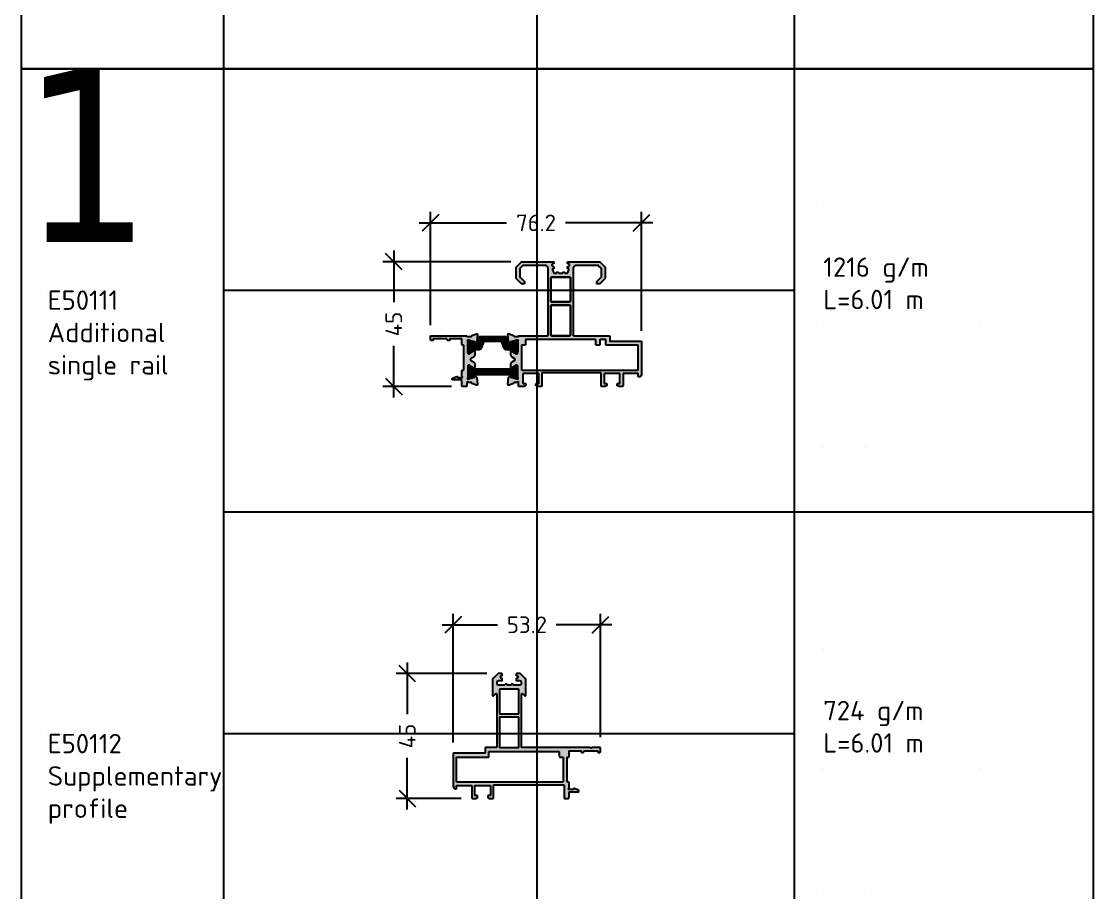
# Model space of a CAD drawing. Extents: x -4122 to 3414, y -5760 to 3840.
# Drawn here: x 555.1 to 941.9, y 2582.7 to 2897.1 of the extents above; entities that cross this region are included whole.
import ezdxf

# ---------------------------------------------------------------- set-up
doc = ezdxf.new("R2010")
doc.units = 0
doc.layers.get('0').update_dxf_attribs({"linetype": 'CONTINUOUS'})
doc.layers.get('DEFPOINTS').update_dxf_attribs({"linetype": 'CONTINUOUS'})
for name, color, linetype in [('ALUM', 7, 'CONTINUOUS'), ('DIM', 94, 'CONTINUOUS'), ('HATCH', 253, 'CONTINUOUS'), ('HATCH_PP', 254, 'CONTINUOUS'), ('PP', 7, 'CONTINUOUS'), ('TEXT', 7, 'CONTINUOUS'), ('UNMOVABLE', 4, 'CONTINUOUS')]:
    doc.layers.add(name, color=color, linetype=linetype)
doc.styles.add('ETEM_NAN', font='isocpeur.ttf')
doc.styles.get("Standard").update_dxf_attribs({"font": 'tahoma.ttf'})
doc.dimstyles.new('ETEM_ARCHITECTURE_STYLE$0', dxfattribs={"dimtxt": 2, "dimasz": 1, "dimexe": 1, "dimexo": 1, "dimgap": 1, "dimtad": 0, "dimdec": 1, "dimtxsty": 'ETEM_NAN', "dimblk": 'OBLIQUE', "dimcen": 0, "dimdle": 1, "dimclrd": 7, "dimclre": 7, "dimclrt": 7, "dimazin": 3, "dimtfac": 1, "dimtdec": 1, "dimtmove": 0, "dimatfit": 3, "dimtolj": 1, "dimtzin": 0})

# ---------------------------------------------------------------- blocks, each defined once
blk = doc.blocks.new('E_75_TEST_PAGE')
at = {"layer": 'DEFPOINTS'}
for p, q in [((73.06, -160), (73.06, 0)), ((185.93, 0), (185.93, -960)), ((289.27, -49.4), (289.27, -49.4)), ((9.49, -80), (9.49, -80)), ((278.81, -80), (73.06, -80)), ((289.27, -92.6), (289.27, -92.6)), ((345.86, -92.6), (345.86, -92.6)), ((289.27, -136.6), (289.27, -136.6)), ((304.27, -136.6), (304.27, -136.6)), ((73.06, -320), (73.06, -160)), ((289.27, -209.4), (289.27, -209.4)), ((9.49, -240), (9.49, -240)), ((278.81, -240), (73.06, -240)), ((289.27, -252.6), (289.27, -252.6)), ((345.86, -252.6), (345.86, -252.6)), ((289.27, -296.6), (289.27, -296.6)), ((304.27, -296.6), (304.27, -296.6)), ((73.06, -960), (73.06, -800))]:
    blk.add_line(p, q, dxfattribs=at)
at = {"layer": 'DEFPOINTS', "color": 3}
for p, q in [((278.81, 0), (278.81, -960)), ((386.8, -960), (386.8, 0)), ((386.8, -160), (73.06, -160))]:
    blk.add_line(p, q, dxfattribs=at)
blk.add_lwpolyline([(386.8, -960), (0, -960), (0, 0), (386.8, 0)], dxfattribs=at)
blk = doc.blocks.new('_OBLIQUE')
at = {"color": 0, "linetype": 'BYBLOCK'}
blk.add_line((-0.5, -0.5), (0.5, 0.5), dxfattribs=at)
blk = doc.blocks.new('*D21')
at = {"layer": 'DEFPOINTS', "color": 0}
for p in [(735.62, 2810.38), (689.42, 2765.38), (714.22, 2765.38)]:
    blk.add_point(p, dxfattribs=at)
at = {"layer": 'DIM', "color": 7}
for p, q in [((689.42, 2814.38), (689.42, 2795.78)), ((731.62, 2810.38), (685.42, 2810.38)), ((689.42, 2761.38), (689.42, 2779.98)), ((710.22, 2765.38), (685.42, 2765.38))]:
    blk.add_line(p, q, dxfattribs=at)
at = {"layer": 'DIM', "color": 7, "xscale": 6, "yscale": 6, "zscale": 6}
for p, rotation in [((689.42, 2810.38), 90), ((689.42, 2765.38), 270)]:
    blk.add_blockref('_OBLIQUE', p, dxfattribs=dict(at, rotation=rotation))
at = {"layer": 'DIM', "color": 7, "insert": (689.42, 2787.88), "char_height": 6, "attachment_point": 5, "rotation": 90, "style": 'ETEM_NAN'}
blk.add_mtext('45', dxfattribs=at)
blk = doc.blocks.new('*D22')
at = {"layer": 'DEFPOINTS', "color": 0}
for p in [(702.62, 2824.39), (702.62, 2783.48), (778.82, 2781.48)]:
    blk.add_point(p, dxfattribs=at)
at = {"layer": 'DIM', "color": 7}
for p, q in [((702.62, 2787.48), (702.62, 2828.39)), ((778.82, 2785.48), (778.82, 2828.39)), ((698.62, 2824.39), (730.12, 2824.39)), ((782.82, 2824.39), (751.32, 2824.39))]:
    blk.add_line(p, q, dxfattribs=at)
at = {"layer": 'DIM', "color": 7, "xscale": 6, "yscale": 6, "zscale": 6, "rotation": 180}
blk.add_blockref('_OBLIQUE', (702.62, 2824.39), dxfattribs=at)
at = {"layer": 'DIM', "color": 7, "xscale": 6, "yscale": 6, "zscale": 6}
blk.add_blockref('_OBLIQUE', (778.82, 2824.39), dxfattribs=at)
at = {"layer": 'DIM', "color": 7, "insert": (740.72, 2824.39), "char_height": 6, "attachment_point": 5, "style": 'ETEM_NAN'}
blk.add_mtext('76.2', dxfattribs=at)
blk = doc.blocks.new('*D23')
at = {"layer": 'DEFPOINTS', "color": 0}
for p in [(727.04, 2661.73), (694.3, 2616.73), (717.74, 2616.73)]:
    blk.add_point(p, dxfattribs=at)
at = {"layer": 'DIM', "color": 7}
for p, q in [((694.3, 2665.73), (694.3, 2647.13)), ((723.04, 2661.73), (690.3, 2661.73)), ((694.3, 2612.73), (694.3, 2631.33)), ((713.74, 2616.73), (690.3, 2616.73))]:
    blk.add_line(p, q, dxfattribs=at)
at = {"layer": 'DIM', "color": 7, "xscale": 6, "yscale": 6, "zscale": 6}
for p, rotation in [((694.3, 2661.73), 90), ((694.3, 2616.73), 270)]:
    blk.add_blockref('_OBLIQUE', p, dxfattribs=dict(at, rotation=rotation))
at = {"layer": 'DIM', "color": 7, "insert": (694.3, 2639.23), "char_height": 6, "attachment_point": 5, "rotation": 90, "style": 'ETEM_NAN'}
blk.add_mtext('45', dxfattribs=at)
blk = doc.blocks.new('*D24')
at = {"layer": 'DEFPOINTS', "color": 0}
for p in [(764.04, 2679.37), (764.04, 2634.83), (710.84, 2632.83)]:
    blk.add_point(p, dxfattribs=at)
at = {"layer": 'DIM', "color": 7}
for p, q in [((710.84, 2636.83), (710.84, 2683.37)), ((764.04, 2638.83), (764.04, 2683.37)), ((706.84, 2679.37), (726.84, 2679.37)), ((768.04, 2679.37), (748.04, 2679.37))]:
    blk.add_line(p, q, dxfattribs=at)
at = {"layer": 'DIM', "color": 7, "xscale": 6, "yscale": 6, "zscale": 6, "rotation": 180}
blk.add_blockref('_OBLIQUE', (710.84, 2679.37), dxfattribs=at)
at = {"layer": 'DIM', "color": 7, "xscale": 6, "yscale": 6, "zscale": 6}
blk.add_blockref('_OBLIQUE', (764.04, 2679.37), dxfattribs=at)
at = {"layer": 'DIM', "color": 7, "insert": (737.44, 2679.37), "char_height": 6, "attachment_point": 5, "style": 'ETEM_NAN'}
blk.add_mtext('53.2', dxfattribs=at)

msp = doc.modelspace()

# ---------------------------------------------------------------- hatches: boundary and pattern name
at = {"layer": 'HATCH'}
h = msp.add_hatch(color=256, dxfattribs=at)
h.paths.add_polyline_path([(754.12, 2783.88), (754.12, 2807.98, -0.414214), (755.12, 2808.98), (763.18, 2808.98, -0.198912), (763.32, 2808.92), (764.26, 2807.98, -0.198912), (764.32, 2807.84), (764.32, 2804.92, -0.198912), (764.26, 2804.78), (762.67, 2803.19, 0.198912), (762.62, 2803.05), (762.62, 2802.58, 0.414214), (762.82, 2802.38), (763.62, 2802.38, 0.198912), (763.76, 2802.44), (765.56, 2804.24, 0.198912), (765.62, 2804.38), (765.62, 2808.38, 0.198912), (765.56, 2808.52), (763.76, 2810.32, 0.198912), (763.62, 2810.38), (752.32, 2810.38, 0.414214), (752.12, 2810.18), (752.12, 2809.76, 0.438786), (752.23, 2809.67, -1.087768), (752.32, 2808.68, 0.414214), (752.12, 2808.48), (752.12, 2807.95, 0.4423), (752.24, 2807.87, -0.61011), (752.6, 2807.48), (752.12, 2806.18), (751.32, 2806.18, -0.414214), (751.12, 2806.38, 0.414214), (750.92, 2806.58), (750.52, 2806.58, 0.414213), (750.32, 2806.38, -0.414213), (750.12, 2806.18), (749.12, 2806.18, -0.414213), (748.92, 2806.38, 0.414213), (748.72, 2806.58), (748.32, 2806.58, 0.414214), (748.12, 2806.38, -0.414214), (747.92, 2806.18), (747.12, 2806.18), (746.63, 2807.48, -0.522662), (746.92, 2807.88), (747.02, 2807.88, 0.414214), (747.12, 2807.98), (747.12, 2808.48, 0.414214), (746.92, 2808.68, -1), (746.92, 2809.68), (747.02, 2809.68, 0.414214), (747.12, 2809.78), (747.12, 2810.18, 0.414214), (746.92, 2810.38), (735.62, 2810.38, 0.198912), (735.47, 2810.32), (733.67, 2808.52, 0.198912), (733.62, 2808.38), (733.62, 2804.38, 0.198912), (733.67, 2804.24), (735.47, 2802.44, 0.198912), (735.62, 2802.38), (736.42, 2802.38, 0.414214), (736.62, 2802.58), (736.62, 2803.05, 0.198912), (736.56, 2803.19), (734.97, 2804.78, -0.198912), (734.92, 2804.92), (734.92, 2807.84, -0.198912), (734.97, 2807.98), (735.91, 2808.92, -0.198912), (736.05, 2808.98), (744.12, 2808.98, -0.414214), (745.12, 2807.98), (745.12, 2783.88, -0.414214), (744.92, 2783.68), (734.42, 2783.68), (734.42, 2783.38), (732.92, 2783.38, -0.414214), (732.62, 2783.68), (732.62, 2783.78), (731.02, 2784.36, 0.548619), (730.62, 2784.05), (730.83, 2781.57), (731.27, 2781.14, 0.57735), (731.6, 2781.23), (731.68, 2781.51), (733.82, 2782.08), (734.12, 2782.08, -1), (734.12, 2781.68), (734.12, 2777.38, -0.414214), (733.92, 2777.18), (733.52, 2777.18), (731.92, 2778.15, 0.585007), (731.62, 2777.98), (731.62, 2776.79, 0.261824), (732.1, 2775.94), (733.08, 2775.34, -0.562186), (733.08, 2774.82), (732.1, 2774.22, 0.261824), (731.62, 2773.37), (731.62, 2772.18, 0.585007), (731.92, 2772.01), (733.52, 2772.98), (733.92, 2772.98, -0.414214), (734.12, 2772.78), (734.12, 2768.48, -1), (734.12, 2768.08), (733.82, 2768.08), (731.68, 2768.65), (731.6, 2768.93, 0.57735), (731.27, 2769.02), (730.83, 2768.59), (730.62, 2766.11, 0.548619), (731.02, 2765.8), (732.62, 2766.38), (732.62, 2766.48, -0.414214), (732.92, 2766.78), (733.66, 2766.78, 0.298217), (733.84, 2766.9, -0.812836), (734.42, 2766.78), (734.42, 2765.58, 0.414214), (734.62, 2765.38), (736.42, 2765.38, 0.414214), (737.02, 2765.98), (737.02, 2766.18, 0.414214), (736.82, 2766.38), (736.22, 2766.38, -0.414214), (736.02, 2766.58), (736.02, 2769.88, -0.414214), (736.22, 2770.08), (741.52, 2770.08, -0.414214), (741.72, 2769.88), (741.72, 2766.58, -0.414213), (741.52, 2766.38), (740.92, 2766.38, 0.414214), (740.72, 2766.18), (740.72, 2765.98, 0.414214), (741.32, 2765.38), (742.62, 2765.38, 0.414214), (742.82, 2765.58), (742.82, 2770.08, -0.414214), (743.02, 2770.28), (764.02, 2770.28, -0.414214), (764.22, 2770.08), (764.22, 2765.58, 0.414214), (764.42, 2765.38), (765.72, 2765.38, 0.414214), (766.32, 2765.98), (766.32, 2766.18, 0.414214), (766.12, 2766.38), (765.52, 2766.38, -0.414214), (765.32, 2766.58), (765.32, 2769.88, -0.414214), (765.52, 2770.08), (770.82, 2770.08, -0.414214), (771.02, 2769.88), (771.02, 2766.58, -0.414213), (770.82, 2766.38), (770.22, 2766.38, 0.414214), (770.02, 2766.18), (770.02, 2765.98, 0.414214), (770.62, 2765.38), (771.92, 2765.38, 0.414214), (772.12, 2765.58), (772.12, 2769.88, -0.414214), (772.32, 2770.08), (777.42, 2770.08, -0.414214), (777.62, 2769.88), (777.62, 2768.98, 0.414214), (777.82, 2768.78, 0.414214), (778.82, 2769.78), (778.82, 2781.48, 0.414214), (778.62, 2781.68), (767.52, 2781.68, -0.414214), (767.32, 2781.88), (767.32, 2783.48, 0.414214), (767.12, 2783.68), (754.32, 2783.68, -0.414214)])
h.paths.add_polyline_path([(746.32, 2783.68, -0.414214), (746.12, 2783.88), (746.12, 2794.48, -0.414214), (746.32, 2794.68), (752.92, 2794.68, -0.414214), (753.12, 2794.48), (753.12, 2783.88, -0.414214), (752.92, 2783.68)], flags=16)
h.paths.add_polyline_path([(762.12, 2782.28, -0.414214), (762.32, 2782.08), (762.32, 2780.48, 0.414214), (762.52, 2780.28), (763.52, 2780.28, 0.414214), (763.72, 2780.48), (763.72, 2782.08, -0.414214), (763.92, 2782.28), (765.72, 2782.28, -0.414214), (765.92, 2782.08), (765.92, 2780.48, 0.414214), (766.12, 2780.28), (777.42, 2780.28, -0.414214), (777.62, 2780.08), (777.62, 2771.48, -0.414214), (777.42, 2771.28), (735.72, 2771.28, -0.414214), (735.52, 2771.48), (735.52, 2780.08, -0.414214), (735.72, 2780.28), (736.72, 2780.28, 0.414214), (736.92, 2780.48), (736.92, 2782.08, -0.414214), (737.12, 2782.28)], flags=16)
h.paths.add_polyline_path([(746.32, 2795.88, -0.414214), (746.12, 2796.08), (746.12, 2804.58, -0.414214), (746.32, 2804.78), (752.92, 2804.78, -0.414214), (753.12, 2804.58), (753.12, 2796.08, -0.414214), (752.92, 2795.88)], flags=16)
msp.add_hatch(color=256, dxfattribs=at).paths.add_polyline_path([(713.82, 2782.58, -0.414214), (714.02, 2782.38), (714.02, 2780.48, 0.414214), (714.22, 2780.28), (714.52, 2780.28, -0.414214), (714.72, 2780.08), (714.72, 2771.48, -0.414214), (714.52, 2771.28), (714.22, 2771.28, 0.414214), (714.02, 2771.08), (714.02, 2769.13, 0.267949), (714.12, 2768.95, -0.767327), (714.02, 2768.58), (712.62, 2768.58, -0.414214), (712.42, 2768.78, 0.529213), (712.14, 2768.97), (710.61, 2768.36, 0.827614), (710.72, 2767.78), (713.82, 2767.78, -0.414214), (714.02, 2767.58), (714.02, 2765.58, 0.414214), (714.22, 2765.38), (715.62, 2765.38, 0.414214), (715.82, 2765.58), (715.82, 2766.78, -0.812836), (716.39, 2766.9, 0.298217), (716.57, 2766.78), (717.32, 2766.78, -0.414214), (717.62, 2766.48), (717.62, 2766.38), (719.21, 2765.8, 0.548619), (719.61, 2766.11), (719.4, 2768.59), (718.96, 2769.02, 0.57735), (718.63, 2768.93), (718.55, 2768.65), (716.42, 2768.08), (716.12, 2768.08, -1), (716.12, 2768.48), (716.12, 2772.78, -0.414214), (716.32, 2772.98), (716.72, 2772.98), (718.31, 2772.01, 0.585007), (718.62, 2772.18), (718.62, 2773.37, 0.261824), (718.14, 2774.22), (717.15, 2774.82, -0.562186), (717.15, 2775.34), (718.14, 2775.94, 0.261824), (718.62, 2776.79), (718.62, 2777.98, 0.585007), (718.31, 2778.15), (716.72, 2777.18), (716.32, 2777.18, -0.414214), (716.12, 2777.38), (716.12, 2781.68, -1), (716.12, 2782.08), (716.42, 2782.08), (718.55, 2781.51), (718.63, 2781.23, 0.57735), (718.96, 2781.14), (719.4, 2781.57), (719.61, 2784.05, 0.548619), (719.21, 2784.36), (717.62, 2783.78), (717.62, 2783.68, -0.414214), (717.32, 2783.38), (715.82, 2783.38), (715.82, 2783.68), (708.72, 2783.68, 0.000016), (706.46, 2783.68, 0.267941), (706.29, 2783.58, -0.57735), (705.94, 2783.58, 0.267949), (705.77, 2783.68), (702.82, 2783.68, 0.414214), (702.62, 2783.48), (702.62, 2782.38, 0.414214), (703.12, 2781.88), (703.42, 2781.88, 0.414214), (703.62, 2782.08), (703.62, 2782.38, -0.414214), (703.82, 2782.58), (708.42, 2782.58, -0.414214), (708.62, 2782.38, 0.414214), (709.12, 2781.88), (709.42, 2781.88, 0.414214), (709.62, 2782.08), (709.62, 2782.38, -0.414214), (709.82, 2782.58)])
h = msp.add_hatch(color=256, dxfattribs=at)
h.paths.add_polyline_path([(750.64, 2621.63, -0.414214), (750.84, 2621.43), (750.84, 2616.93, 0.414214), (751.04, 2616.73), (752.44, 2616.73, 0.414214), (752.64, 2616.93), (752.64, 2618.93, -0.414214), (752.84, 2619.13), (755.94, 2619.13, 0.827614), (756.05, 2619.71), (754.51, 2620.31, 0.529213), (754.24, 2620.13, -0.414214), (754.04, 2619.93), (752.64, 2619.93, -0.767327), (752.54, 2620.3, 0.267949), (752.64, 2620.48), (752.64, 2622.43, 1.12361), (752.26, 2622.67, -0.618034), (751.94, 2622.83), (751.94, 2631.43, -0.414214), (752.14, 2631.63), (752.44, 2631.63, 0.414214), (752.64, 2631.83), (752.64, 2633.73, -0.414214), (752.84, 2633.93), (756.84, 2633.93, -0.414214), (757.04, 2633.73), (757.04, 2633.43, 0.605728), (757.35, 2633.26, 0.530675), (758.04, 2633.73, -0.414214), (758.24, 2633.93), (762.84, 2633.93, -0.414214), (763.04, 2633.73), (763.04, 2633.43, 0.605728), (763.35, 2633.26, 0.530675), (764.04, 2633.73), (764.04, 2634.83, 0.414214), (763.84, 2635.03), (760.89, 2635.03, 0.267949), (760.71, 2634.93, -0.57735), (760.37, 2634.93, 0.267941), (760.19, 2635.03, 0.000016), (757.94, 2635.03), (735.74, 2635.03, -0.414214), (735.54, 2635.23), (735.54, 2654.33, -0.636863), (735.87, 2654.48), (736.71, 2653.78, 0.636863), (737.04, 2653.93), (737.04, 2659.73, 0.198912), (736.98, 2659.87), (735.18, 2661.67, 0.198912), (735.04, 2661.73), (733.74, 2661.73, 0.414214), (733.54, 2661.53), (733.54, 2661.11, 0.438786), (733.66, 2661.02, -1.087768), (733.74, 2660.03, 0.414214), (733.54, 2659.83), (733.54, 2659.33, 0.414214), (733.64, 2659.23), (734.84, 2659.23, -0.414214), (735.34, 2658.73), (735.34, 2658.03, -0.414214), (734.84, 2657.53), (732.74, 2657.53, -0.414214), (732.54, 2657.73, 0.414214), (732.34, 2657.93), (731.94, 2657.93, 0.414213), (731.74, 2657.73, -0.414213), (731.54, 2657.53), (731.04, 2657.53), (730.54, 2657.53, -0.414213), (730.34, 2657.73, 0.414213), (730.14, 2657.93), (729.74, 2657.93, 0.414214), (729.54, 2657.73, -0.414214), (729.34, 2657.53), (727.24, 2657.53, -0.414214), (726.74, 2658.03), (726.74, 2658.73, -0.414214), (727.24, 2659.23), (728.44, 2659.23, 0.414214), (728.54, 2659.33), (728.54, 2659.83, 0.414214), (728.34, 2660.03, -1), (728.34, 2661.03), (728.44, 2661.03, 0.644591), (728.39, 2661.33, 0.884443), (728.34, 2661.73), (727.04, 2661.73, 0.198912), (726.9, 2661.67), (725.1, 2659.87, 0.198912), (725.04, 2659.73), (725.04, 2653.93, 0.636863), (725.37, 2653.78), (726.21, 2654.48, -0.636863), (726.54, 2654.33), (726.54, 2635.23, -0.414214), (726.34, 2635.03), (722.54, 2635.03, 0.414214), (722.34, 2634.83), (722.34, 2633.23, -0.414214), (722.14, 2633.03), (711.04, 2633.03, 0.414214), (710.84, 2632.83), (710.84, 2621.13, 0.414214), (711.84, 2620.13, 0.414214), (712.04, 2620.33), (712.04, 2621.23, -0.414214), (712.24, 2621.43), (717.34, 2621.43, -0.414214), (717.54, 2621.23), (717.54, 2616.93, 0.414214), (717.74, 2616.73), (719.04, 2616.73, 0.47833), (719.63, 2617.46, 0.527823), (719.44, 2617.73), (718.84, 2617.73, -0.414214), (718.64, 2617.93), (718.64, 2621.23, -0.414214), (718.84, 2621.43), (724.14, 2621.43, -0.414214), (724.34, 2621.23), (724.34, 2617.93, -0.414213), (724.14, 2617.73), (723.54, 2617.73, 0.527823), (723.35, 2617.46, 0.47833), (723.94, 2616.73), (725.24, 2616.73, 0.414214), (725.44, 2616.93), (725.44, 2621.43, -0.414214), (725.64, 2621.63)])
h.paths.add_polyline_path([(712.24, 2622.63, -0.414214), (712.04, 2622.83), (712.04, 2631.43, -0.414214), (712.24, 2631.63), (723.54, 2631.63, 0.414214), (723.74, 2631.83), (723.74, 2633.43, -0.414214), (723.94, 2633.63), (748.94, 2633.63, -0.414214), (749.14, 2633.43), (749.14, 2631.83, 0.414214), (749.34, 2631.63), (750.34, 2631.63, -0.414214), (750.54, 2631.43), (750.54, 2622.83, -0.414214), (750.34, 2622.63)], flags=16)
h.paths.add_polyline_path([(734.34, 2635.03, 0.414214), (734.54, 2635.23), (734.54, 2645.83, 0.414214), (734.34, 2646.03), (727.74, 2646.03, 0.414214), (727.54, 2645.83), (727.54, 2635.23, 0.414214), (727.74, 2635.03)], flags=17)
h.paths.add_polyline_path([(734.34, 2647.23), (727.74, 2647.23, -0.414214), (727.54, 2647.43), (727.54, 2655.93, -0.414214), (727.74, 2656.13), (734.34, 2656.13, -0.414214), (734.54, 2655.93), (734.54, 2647.43, -0.414214)], flags=16)
at = {"layer": 'HATCH_PP'}
h = msp.add_hatch(dxfattribs=at)
h.set_pattern_fill('ANSI31', color=256, scale=0.2, angle=135, style=0)
edge = h.paths.add_edge_path()
edge.add_line((725.12, 2783.43), (729.54, 2783.43))
edge.add_arc((729.54, 2783.03), 0.4, 20, 90, ccw=False)
edge.add_line((729.91, 2783.17), (730.8, 2780.73))
edge.add_arc((731.08, 2780.83), 0.3, 200, 270)
edge.add_line((731.08, 2780.53), (731.13, 2780.53))
edge.add_arc((731.13, 2781.73), 1.2, 270, 300)
edge.add_line((731.73, 2780.69), (733.31, 2781.6))
edge.add_arc((733.41, 2781.42), 0.21, 90, 120, ccw=False)
edge.add_line((733.41, 2781.63), (733.72, 2781.63))
edge.add_arc((733.72, 2781.23), 0.4, 0, 90, ccw=False)
edge.add_line((734.12, 2781.23), (734.12, 2777.83))
edge.add_arc((733.72, 2777.83), 0.4, 270, 360, ccw=False)
edge.add_line((733.72, 2777.43), (733.41, 2777.43))
edge.add_arc((733.41, 2777.64), 0.21, 240, 270, ccw=False)
edge.add_line((733.31, 2777.46), (731.73, 2778.37))
edge.add_arc((731.13, 2777.33), 1.2, 60, 90)
edge.add_line((731.13, 2778.53), (730.17, 2778.53))
edge.add_arc((730.17, 2779.53), 1, 200, 270, ccw=False)
edge.add_line((729.23, 2779.19), (728.44, 2781.37))
edge.add_arc((728.06, 2781.23), 0.4, 20, 90)
edge.add_line((728.06, 2781.63), (725.12, 2781.63))
edge.add_line((725.12, 2781.63), (722.17, 2781.63))
edge.add_arc((722.17, 2781.23), 0.4, 90, 160)
edge.add_line((721.79, 2781.37), (721, 2779.19))
edge.add_arc((720.06, 2779.53), 1, 270, 340, ccw=False)
edge.add_line((720.06, 2778.53), (719.1, 2778.53))
edge.add_arc((719.1, 2777.33), 1.2, 90, 120)
edge.add_line((718.5, 2778.37), (716.93, 2777.46))
edge.add_arc((716.82, 2777.64), 0.21, 270, 300, ccw=False)
edge.add_line((716.82, 2777.43), (716.52, 2777.43))
edge.add_arc((716.52, 2777.83), 0.4, 180, 270, ccw=False)
edge.add_line((716.12, 2777.83), (716.12, 2781.23))
edge.add_arc((716.52, 2781.23), 0.4, 90, 180, ccw=False)
edge.add_line((716.52, 2781.63), (716.82, 2781.63))
edge.add_arc((716.82, 2781.42), 0.21, 60, 90, ccw=False)
edge.add_line((716.93, 2781.6), (718.5, 2780.69))
edge.add_arc((719.1, 2781.73), 1.2, 240, 270)
edge.add_line((719.1, 2780.53), (719.15, 2780.53))
edge.add_arc((719.15, 2780.83), 0.3, 270, 340)
edge.add_line((719.43, 2780.73), (720.32, 2783.17))
edge.add_arc((720.7, 2783.03), 0.4, 90, 160, ccw=False)
edge.add_line((720.7, 2783.43), (725.12, 2783.43))
edge = h.paths.add_edge_path()
edge.add_arc((733.72, 2772.33), 0.4, 0, 90)
edge.add_line((733.72, 2772.73), (733.44, 2772.73))
edge.add_arc((733.44, 2772.43), 0.3, 90, 120)
edge.add_line((733.29, 2772.69), (731.73, 2771.79))
edge.add_arc((731.13, 2772.83), 1.2, 270, 300, ccw=False)
edge.add_line((731.13, 2771.63), (719.1, 2771.63))
edge.add_arc((719.1, 2772.83), 1.2, 240, 270, ccw=False)
edge.add_line((718.5, 2771.79), (716.95, 2772.69))
edge.add_arc((716.8, 2772.43), 0.3, 60, 90)
edge.add_line((716.8, 2772.73), (716.52, 2772.73))
edge.add_arc((716.52, 2772.33), 0.4, 90, 180)
edge.add_line((716.12, 2772.33), (716.12, 2768.93))
edge.add_arc((716.52, 2768.93), 0.4, 180, 270)
edge.add_line((716.52, 2768.53), (716.8, 2768.53))
edge.add_arc((716.8, 2768.83), 0.3, 270, 300)
edge.add_line((716.95, 2768.57), (718.5, 2769.47))
edge.add_arc((719.1, 2768.43), 1.2, 90, 120, ccw=False)
edge.add_line((719.1, 2769.63), (731.13, 2769.63))
edge.add_arc((731.13, 2768.43), 1.2, 60, 90, ccw=False)
edge.add_line((731.73, 2769.47), (733.29, 2768.57))
edge.add_arc((733.44, 2768.83), 0.3, 240, 270)
edge.add_line((733.44, 2768.53), (733.72, 2768.53))
edge.add_arc((733.72, 2768.93), 0.4, 270, 360)
edge.add_line((734.12, 2768.93), (734.12, 2772.33))

# ---------------------------------------------------------------- linework, layer by layer
at = {"layer": 'ALUM'}
for points in [[(778.82, 2781.48), (778.82, 2769.78, -0.414214), (777.82, 2768.78, -0.414214), (777.62, 2768.98), (777.62, 2769.88, 0.414214), (777.42, 2770.08), (772.32, 2770.08, 0.414214), (772.12, 2769.88), (772.12, 2765.58, -0.414214), (771.92, 2765.38), (770.62, 2765.38, -0.414214), (770.02, 2765.98), (770.02, 2766.18, -0.414214), (770.22, 2766.38), (770.82, 2766.38, 0.414214), (771.02, 2766.58), (771.02, 2769.88, 0.415687), (770.82, 2770.08), (765.52, 2770.08, 0.415687), (765.32, 2769.88), (765.32, 2766.58, 0.414214), (765.52, 2766.38), (766.12, 2766.38, -0.414214), (766.32, 2766.18), (766.32, 2765.98, -0.414214), (765.72, 2765.38), (764.42, 2765.38, -0.414214), (764.22, 2765.58), (764.22, 2770.08, 0.414214), (764.02, 2770.28), (743.02, 2770.28, 0.414214), (742.82, 2770.08), (742.82, 2765.58, -0.414214), (742.62, 2765.38), (741.32, 2765.38, -0.414214), (740.72, 2765.98), (740.72, 2766.18, -0.414214), (740.92, 2766.38), (741.52, 2766.38, 0.414214), (741.72, 2766.58), (741.72, 2769.88, 0.415687), (741.52, 2770.08), (736.22, 2770.08, 0.414214), (736.02, 2769.88), (736.02, 2766.58, 0.414214), (736.22, 2766.38), (736.82, 2766.38, -0.414214), (737.02, 2766.18), (737.02, 2765.98, -0.414214), (736.42, 2765.38), (734.62, 2765.38, -0.414214), (734.42, 2765.58), (734.42, 2766.78, 0.812836), (733.84, 2766.9, -0.298217), (733.66, 2766.78), (732.92, 2766.78, 0.414214), (732.62, 2766.48), (732.62, 2766.38), (731.02, 2765.8, -0.548619), (730.62, 2766.11), (730.83, 2768.59), (731.27, 2769.02, -0.57735), (731.6, 2768.93), (731.68, 2768.65), (733.82, 2768.08), (734.12, 2768.08, 1), (734.12, 2768.48), (734.12, 2772.78, 0.414214), (733.92, 2772.98), (733.52, 2772.98), (731.92, 2772.01, -0.585007), (731.62, 2772.18), (731.62, 2773.37, -0.261824), (732.1, 2774.22), (733.08, 2774.82, 0.562186), (733.08, 2775.34), (732.1, 2775.94, -0.261824), (731.62, 2776.79), (731.62, 2777.98, -0.585007), (731.92, 2778.15), (733.52, 2777.18), (733.92, 2777.18, 0.414214), (734.12, 2777.38), (734.12, 2781.68, 1), (734.12, 2782.08), (733.82, 2782.08), (731.68, 2781.51), (731.6, 2781.23, -0.57735), (731.27, 2781.14), (730.83, 2781.57), (730.62, 2784.05, -0.548619), (731.02, 2784.36), (732.62, 2783.78), (732.62, 2783.68, 0.414214), (732.92, 2783.38), (734.42, 2783.38), (734.42, 2783.68), (744.92, 2783.68, 0.414214), (745.12, 2783.88), (745.12, 2807.98, 0.414214), (744.12, 2808.98), (736.05, 2808.98, 0.198912), (735.91, 2808.92), (734.97, 2807.98, 0.198912), (734.92, 2807.84), (734.92, 2804.92, 0.198912), (734.97, 2804.78), (736.56, 2803.19, -0.198912), (736.62, 2803.05), (736.62, 2802.58, -0.414214), (736.42, 2802.38), (735.62, 2802.38, -0.198912), (735.47, 2802.44), (733.67, 2804.24, -0.198912), (733.62, 2804.38), (733.62, 2808.38, -0.198912), (733.67, 2808.52), (735.47, 2810.32, -0.198912), (735.62, 2810.38), (746.92, 2810.38, -0.414214), (747.12, 2810.18), (747.12, 2809.78, -0.414214), (747.02, 2809.68), (746.92, 2809.68, 1), (746.92, 2808.68, -0.414214), (747.12, 2808.48), (747.12, 2807.98, -0.414214), (747.02, 2807.88), (746.92, 2807.88, 0.522662), (746.63, 2807.48), (747.12, 2806.18), (747.92, 2806.18, 0.414214), (748.12, 2806.38, -0.414214), (748.32, 2806.58), (748.72, 2806.58, -0.414213), (748.92, 2806.38, 0.414213), (749.12, 2806.18), (750.12, 2806.18, 0.414213), (750.32, 2806.38, -0.414213), (750.52, 2806.58), (750.92, 2806.58, -0.414214), (751.12, 2806.38, 0.414214), (751.32, 2806.18), (752.12, 2806.18), (752.6, 2807.48, 0.60332), (752.24, 2807.87, -0.541661), (752.12, 2807.98), (752.12, 2808.48, -0.414214), (752.32, 2808.68, 1.086182), (752.23, 2809.67, -0.494877), (752.12, 2809.78), (752.12, 2810.18, -0.414214), (752.32, 2810.38), (763.62, 2810.38, -0.198912), (763.76, 2810.32), (765.56, 2808.52, -0.198912), (765.62, 2808.38), (765.62, 2804.38, -0.198912), (765.56, 2804.24), (763.76, 2802.44, -0.198912), (763.62, 2802.38), (762.82, 2802.38, -0.414214), (762.62, 2802.58), (762.62, 2803.05, -0.198912), (762.67, 2803.19), (764.26, 2804.78, 0.198912), (764.32, 2804.92), (764.32, 2807.84, 0.198912), (764.26, 2807.98), (763.32, 2808.92, 0.198912), (763.18, 2808.98), (755.12, 2808.98, 0.414214), (754.12, 2807.98), (754.12, 2783.88, 0.414214), (754.32, 2783.68), (767.12, 2783.68, -0.414214), (767.32, 2783.48), (767.32, 2781.88, 0.414214), (767.52, 2781.68), (778.62, 2781.68, -0.414214)], [(752.92, 2804.78, -0.414214), (753.12, 2804.58), (753.12, 2796.08, -0.414214), (752.92, 2795.88), (746.32, 2795.88, -0.414214), (746.12, 2796.08), (746.12, 2804.58, -0.414214), (746.32, 2804.78)], [(752.92, 2795.88, 0.414214), (753.12, 2796.08), (753.12, 2804.58, 0.414214), (752.92, 2804.78), (746.32, 2804.78, 0.414214), (746.12, 2804.58), (746.12, 2796.08, 0.414214), (746.32, 2795.88)], [(752.92, 2794.68, -0.414214), (753.12, 2794.48), (753.12, 2783.88, -0.414214), (752.92, 2783.68), (746.32, 2783.68, -0.414214), (746.12, 2783.88), (746.12, 2794.48, -0.414214), (746.32, 2794.68)], [(752.92, 2783.68, 0.414214), (753.12, 2783.88), (753.12, 2794.48, 0.414214), (752.92, 2794.68), (746.32, 2794.68, 0.414214), (746.12, 2794.48), (746.12, 2783.88, 0.414214), (746.32, 2783.68)], [(715.82, 2783.68), (715.82, 2783.38), (717.32, 2783.38, 0.414214), (717.62, 2783.68), (717.62, 2783.78), (719.21, 2784.36, -0.548619), (719.61, 2784.05), (719.4, 2781.57), (718.96, 2781.14, -0.57735), (718.63, 2781.23), (718.55, 2781.51), (716.42, 2782.08), (716.12, 2782.08, 1), (716.12, 2781.68), (716.12, 2777.38, 0.414214), (716.32, 2777.18), (716.72, 2777.18), (718.31, 2778.15, -0.585007), (718.62, 2777.98), (718.62, 2776.79, -0.261824), (718.14, 2775.94), (717.15, 2775.34, 0.562186), (717.15, 2774.82), (718.14, 2774.22, -0.261824), (718.62, 2773.37), (718.62, 2772.18, -0.585007), (718.31, 2772.01), (716.72, 2772.98), (716.32, 2772.98, 0.414214), (716.12, 2772.78), (716.12, 2768.48, 1), (716.12, 2768.08), (716.42, 2768.08), (718.55, 2768.65), (718.63, 2768.93, -0.57735), (718.96, 2769.02), (719.4, 2768.59), (719.61, 2766.11, -0.548619), (719.21, 2765.8), (717.62, 2766.38), (717.62, 2766.48, 0.414214), (717.32, 2766.78), (716.57, 2766.78, -0.298217), (716.39, 2766.9, 0.812836), (715.82, 2766.78), (715.82, 2765.58, -0.414214), (715.62, 2765.38), (714.22, 2765.38, -0.414214), (714.02, 2765.58), (714.02, 2767.58, 0.414214), (713.82, 2767.78), (710.72, 2767.78, -0.827614), (710.61, 2768.36), (712.14, 2768.97, -0.529213), (712.42, 2768.78, 0.414214), (712.62, 2768.58), (714.02, 2768.58, 0.767327), (714.12, 2768.95, -0.267949), (714.02, 2769.13), (714.02, 2771.08, -0.414214), (714.22, 2771.28), (714.52, 2771.28, 0.414214), (714.72, 2771.48), (714.72, 2780.08, 0.414214), (714.52, 2780.28), (714.22, 2780.28, -0.414214), (714.02, 2780.48), (714.02, 2782.38, 0.414214), (713.82, 2782.58), (709.82, 2782.58, 0.414214), (709.62, 2782.38), (709.62, 2782.08, -0.414214), (709.42, 2781.88), (709.12, 2781.88, -0.414214), (708.62, 2782.38, 0.414214), (708.42, 2782.58), (703.82, 2782.58, 0.414214), (703.62, 2782.38), (703.62, 2782.08, -0.414214), (703.42, 2781.88), (703.12, 2781.88, -0.414214), (702.62, 2782.38), (702.62, 2783.48, -0.414214), (702.82, 2783.68), (705.77, 2783.68, -0.267949), (705.94, 2783.58, 0.57735), (706.29, 2783.58, -0.267949), (706.46, 2783.68, -0.000016), (708.72, 2783.68)], [(763.92, 2782.28, 0.414214), (763.72, 2782.08), (763.72, 2780.48, -0.414214), (763.52, 2780.28), (762.52, 2780.28, -0.414214), (762.32, 2780.48), (762.32, 2782.08, 0.414214), (762.12, 2782.28), (737.12, 2782.28, 0.414214), (736.92, 2782.08), (736.92, 2780.48, -0.414214), (736.72, 2780.28), (735.72, 2780.28, 0.414214), (735.52, 2780.08), (735.52, 2771.48, 0.414214), (735.72, 2771.28), (777.42, 2771.28, 0.414214), (777.62, 2771.48), (777.62, 2780.08, 0.414214), (777.42, 2780.28), (766.12, 2780.28), (766.12, 2780.28, -0.414214), (765.92, 2780.48), (765.92, 2782.08, 0.414214), (765.72, 2782.28)], [(710.84, 2632.83), (710.84, 2621.13, 0.414214), (711.84, 2620.13, 0.414214), (712.04, 2620.33), (712.04, 2621.23, -0.414214), (712.24, 2621.43), (717.34, 2621.43, -0.414214), (717.54, 2621.23), (717.54, 2616.93, 0.414214), (717.74, 2616.73), (719.04, 2616.73, 0.414214), (719.64, 2617.33), (719.64, 2617.53, 0.414214), (719.44, 2617.73), (718.84, 2617.73, -0.414214), (718.64, 2617.93), (718.64, 2621.23, -0.415687), (718.84, 2621.43), (724.14, 2621.43, -0.415687), (724.34, 2621.23), (724.34, 2617.93, -0.414214), (724.14, 2617.73), (723.54, 2617.73, 0.414214), (723.34, 2617.53), (723.34, 2617.33, 0.414214), (723.94, 2616.73), (725.24, 2616.73, 0.414214), (725.44, 2616.93), (725.44, 2621.43, -0.414214), (725.64, 2621.63), (750.64, 2621.63, -0.414214), (750.84, 2621.43), (750.84, 2616.93, 0.414214), (751.04, 2616.73), (752.44, 2616.73, 0.414214), (752.64, 2616.93), (752.64, 2618.93, -0.414214), (752.84, 2619.13), (755.94, 2619.13, 0.827614), (756.05, 2619.71), (754.51, 2620.31, 0.529213), (754.24, 2620.13, -0.414214), (754.04, 2619.93), (752.64, 2619.93, -0.767327), (752.54, 2620.3, 0.267949), (752.64, 2620.48), (752.64, 2622.43, 0.414214), (752.44, 2622.63), (752.14, 2622.63, -0.414214), (751.94, 2622.83), (751.94, 2631.43, -0.414214), (752.14, 2631.63), (752.44, 2631.63, 0.414214), (752.64, 2631.83), (752.64, 2633.73, -0.414214), (752.84, 2633.93), (756.84, 2633.93, -0.414214), (757.04, 2633.73), (757.04, 2633.43, 0.414214), (757.24, 2633.23), (757.54, 2633.23, 0.414214), (758.04, 2633.73, -0.414214), (758.24, 2633.93), (762.84, 2633.93, -0.414214), (763.04, 2633.73), (763.04, 2633.43, 0.414214), (763.24, 2633.23), (763.54, 2633.23, 0.414214), (764.04, 2633.73), (764.04, 2634.83, 0.414214), (763.84, 2635.03), (760.89, 2635.03, 0.267949), (760.71, 2634.93, -0.57735), (760.37, 2634.93, 0.267949), (760.19, 2635.03, 0.000016), (757.94, 2635.03), (735.74, 2635.03, -0.414214), (735.54, 2635.23), (735.54, 2654.33, -0.636863), (735.87, 2654.48), (736.71, 2653.78, 0.636863), (737.04, 2653.93), (737.04, 2659.73, 0.198912), (736.98, 2659.87), (735.18, 2661.67, 0.198912), (735.04, 2661.73), (733.74, 2661.73, 0.414214), (733.54, 2661.53), (733.54, 2661.13, 0.494877), (733.66, 2661.02, -1.086182), (733.74, 2660.03, 0.414214), (733.54, 2659.83), (733.54, 2659.33, 0.414214), (733.64, 2659.23), (734.84, 2659.23, -0.414214), (735.34, 2658.73), (735.34, 2658.03, -0.414214), (734.84, 2657.53), (732.74, 2657.53, -0.414214), (732.54, 2657.73, 0.414214), (732.34, 2657.93), (731.94, 2657.93, 0.414213), (731.74, 2657.73, -0.414213), (731.54, 2657.53), (731.04, 2657.53), (730.54, 2657.53, -0.414213), (730.34, 2657.73, 0.414213), (730.14, 2657.93), (729.74, 2657.93, 0.414214), (729.54, 2657.73, -0.414214), (729.34, 2657.53), (727.24, 2657.53, -0.414214), (726.74, 2658.03), (726.74, 2658.73, -0.414214), (727.24, 2659.23), (728.44, 2659.23, 0.414214), (728.54, 2659.33), (728.54, 2659.83, 0.414214), (728.34, 2660.03, -1), (728.34, 2661.03), (728.44, 2661.03, 0.414214), (728.54, 2661.13), (728.54, 2661.53, 0.414214), (728.34, 2661.73), (727.04, 2661.73, 0.198912), (726.9, 2661.67), (725.1, 2659.87, 0.198912), (725.04, 2659.73), (725.04, 2653.93, 0.636863), (725.37, 2653.78), (726.21, 2654.48, -0.636863), (726.54, 2654.33), (726.54, 2635.23, -0.414214), (726.34, 2635.03), (722.54, 2635.03, 0.414214), (722.34, 2634.83), (722.34, 2633.23, -0.414214), (722.14, 2633.03), (711.04, 2633.03, 0.414214)], [(727.74, 2656.13, 0.414214), (727.54, 2655.93), (727.54, 2647.43, 0.414214), (727.74, 2647.23), (734.34, 2647.23, 0.414214), (734.54, 2647.43), (734.54, 2655.93, 0.414214), (734.34, 2656.13)], [(727.74, 2646.03, 0.414214), (727.54, 2645.83), (727.54, 2635.23, 0.414214), (727.74, 2635.03), (734.34, 2635.03, 0.414214), (734.54, 2635.23), (734.54, 2645.83, 0.414214), (734.34, 2646.03)], [(712.04, 2631.43), (712.04, 2631.43, -0.414214), (712.24, 2631.63), (723.54, 2631.63), (723.54, 2631.63, 0.414214), (723.74, 2631.83), (723.74, 2633.43, -0.414214), (723.94, 2633.63), (748.94, 2633.63, -0.414214), (749.14, 2633.43), (749.14, 2631.83, 0.414214), (749.34, 2631.63), (750.34, 2631.63, -0.414214), (750.54, 2631.43), (750.54, 2622.83, -0.414214), (750.34, 2622.63), (712.24, 2622.63, -0.414214), (712.04, 2622.83)]]:
    msp.add_lwpolyline(points, format="xyb", close=True, dxfattribs=at)
at = {"layer": 'PP'}
for points in [[(725.12, 2783.43), (729.54, 2783.43, -0.315299), (729.91, 2783.17), (730.8, 2780.73, 0.315299), (731.08, 2780.53), (731.13, 2780.53, 0.131652), (731.73, 2780.69), (733.31, 2781.6, -0.131652), (733.41, 2781.63), (733.72, 2781.63, -0.414214), (734.12, 2781.23), (734.12, 2777.83, -0.414214), (733.72, 2777.43), (733.41, 2777.43, -0.131652), (733.31, 2777.46), (731.73, 2778.37, 0.131652), (731.13, 2778.53), (730.17, 2778.53, -0.315299), (729.23, 2779.19), (728.44, 2781.37, 0.315299), (728.06, 2781.63), (725.12, 2781.63), (722.17, 2781.63, 0.315299), (721.79, 2781.37), (721, 2779.19, -0.315299), (720.06, 2778.53), (719.1, 2778.53, 0.131652), (718.5, 2778.37), (716.93, 2777.46, -0.131652), (716.82, 2777.43), (716.52, 2777.43, -0.414214), (716.12, 2777.83), (716.12, 2781.23, -0.414214), (716.52, 2781.63), (716.82, 2781.63, -0.131652), (716.93, 2781.6), (718.5, 2780.69, 0.131652), (719.1, 2780.53), (719.15, 2780.53, 0.315299), (719.43, 2780.73), (720.32, 2783.17, -0.315299), (720.7, 2783.43)], [(734.12, 2772.33, 0.414214), (733.72, 2772.73), (733.44, 2772.73, 0.131652), (733.29, 2772.69), (731.73, 2771.79, -0.131652), (731.13, 2771.63), (719.1, 2771.63, -0.131652), (718.5, 2771.79), (716.95, 2772.69, 0.131652), (716.8, 2772.73), (716.52, 2772.73, 0.414214), (716.12, 2772.33), (716.12, 2768.93, 0.414214), (716.52, 2768.53), (716.8, 2768.53, 0.131652), (716.95, 2768.57), (718.5, 2769.47, -0.131652), (719.1, 2769.63), (731.13, 2769.63, -0.131652), (731.73, 2769.47), (733.29, 2768.57, 0.131652), (733.44, 2768.53), (733.72, 2768.53, 0.414214), (734.12, 2768.93)]]:
    msp.add_lwpolyline(points, format="xyb", close=True, dxfattribs=at)

# ---------------------------------------------------------------- block references
at = {"layer": 'UNMOVABLE'}
for p in [(555.08, 3840), (555.08, 2880)]:
    msp.add_blockref('E_75_TEST_PAGE', p, dxfattribs=at)

# ---------------------------------------------------------------- texts
at = {"layer": 'TEXT', "char_height": 7, "width": 47.9665, "attachment_point": 1, "style": 'ETEM_NAN'}
for s, insert in [('1216 g/m\\PL=6.01 m', (844.35, 2811.91)), ('E50111\\PAdditional single rail', (564.57, 2800)), ('724 g/m\\PL=6.01 m', (844.35, 2651.91)), ('E50112\\PSupplementary profile', (564.57, 2640))]:
    msp.add_mtext(s, dxfattribs=dict(at, insert=insert))
at = {"layer": 'UNMOVABLE', "insert": (555.08, 2880), "char_height": 62.5, "attachment_point": 1}
msp.add_mtext_dynamic_manual_height_columns('1', width=127.2029, gutter_width=12.5, heights=[-62.71], dxfattribs=at)

# ---------------------------------------------------------------- dimensions: what is measured, and where the dimension line sits
at = {"layer": 'DIM'}
for base, p1, p2, picture, middle in [((702.62, 2824.39), (778.82, 2781.48), (702.62, 2783.48), '*D22', (740.72, 2824.39)), ((764.04, 2679.37), (710.84, 2632.83), (764.04, 2634.83), '*D24', (737.44, 2679.37))]:
    dim = msp.add_linear_dim(base=base, p1=p1, p2=p2, dimstyle='ETEM_ARCHITECTURE_STYLE$0', override={"dimscale": 4, "dimtxt": 1.5, "dimasz": 1.5, "dimtp": 0.1, "dimtm": 0.1, "dimtfac": 0.71, "dimtolj": 0}, dxfattribs=at)
    dim.commit()
    dim.dimension.update_dxf_attribs({"geometry": picture, "text_midpoint": middle})
for base, p1, p2, picture, middle in [((689.42, 2765.38), (735.62, 2810.38), (714.22, 2765.38), '*D21', (689.42, 2787.88)), ((694.3, 2616.73), (727.04, 2661.73), (717.74, 2616.73), '*D23', (694.3, 2639.23))]:
    dim = msp.add_linear_dim(base=base, p1=p1, p2=p2, angle=90, dimstyle='ETEM_ARCHITECTURE_STYLE$0', override={"dimscale": 4, "dimtxt": 1.5, "dimasz": 1.5, "dimtp": 0.1, "dimtm": 0.1, "dimtfac": 0.71, "dimtolj": 0}, dxfattribs=at)
    dim.commit()
    dim.dimension.update_dxf_attribs({"geometry": picture, "text_midpoint": middle})

doc.saveas('drawing.dxf')
